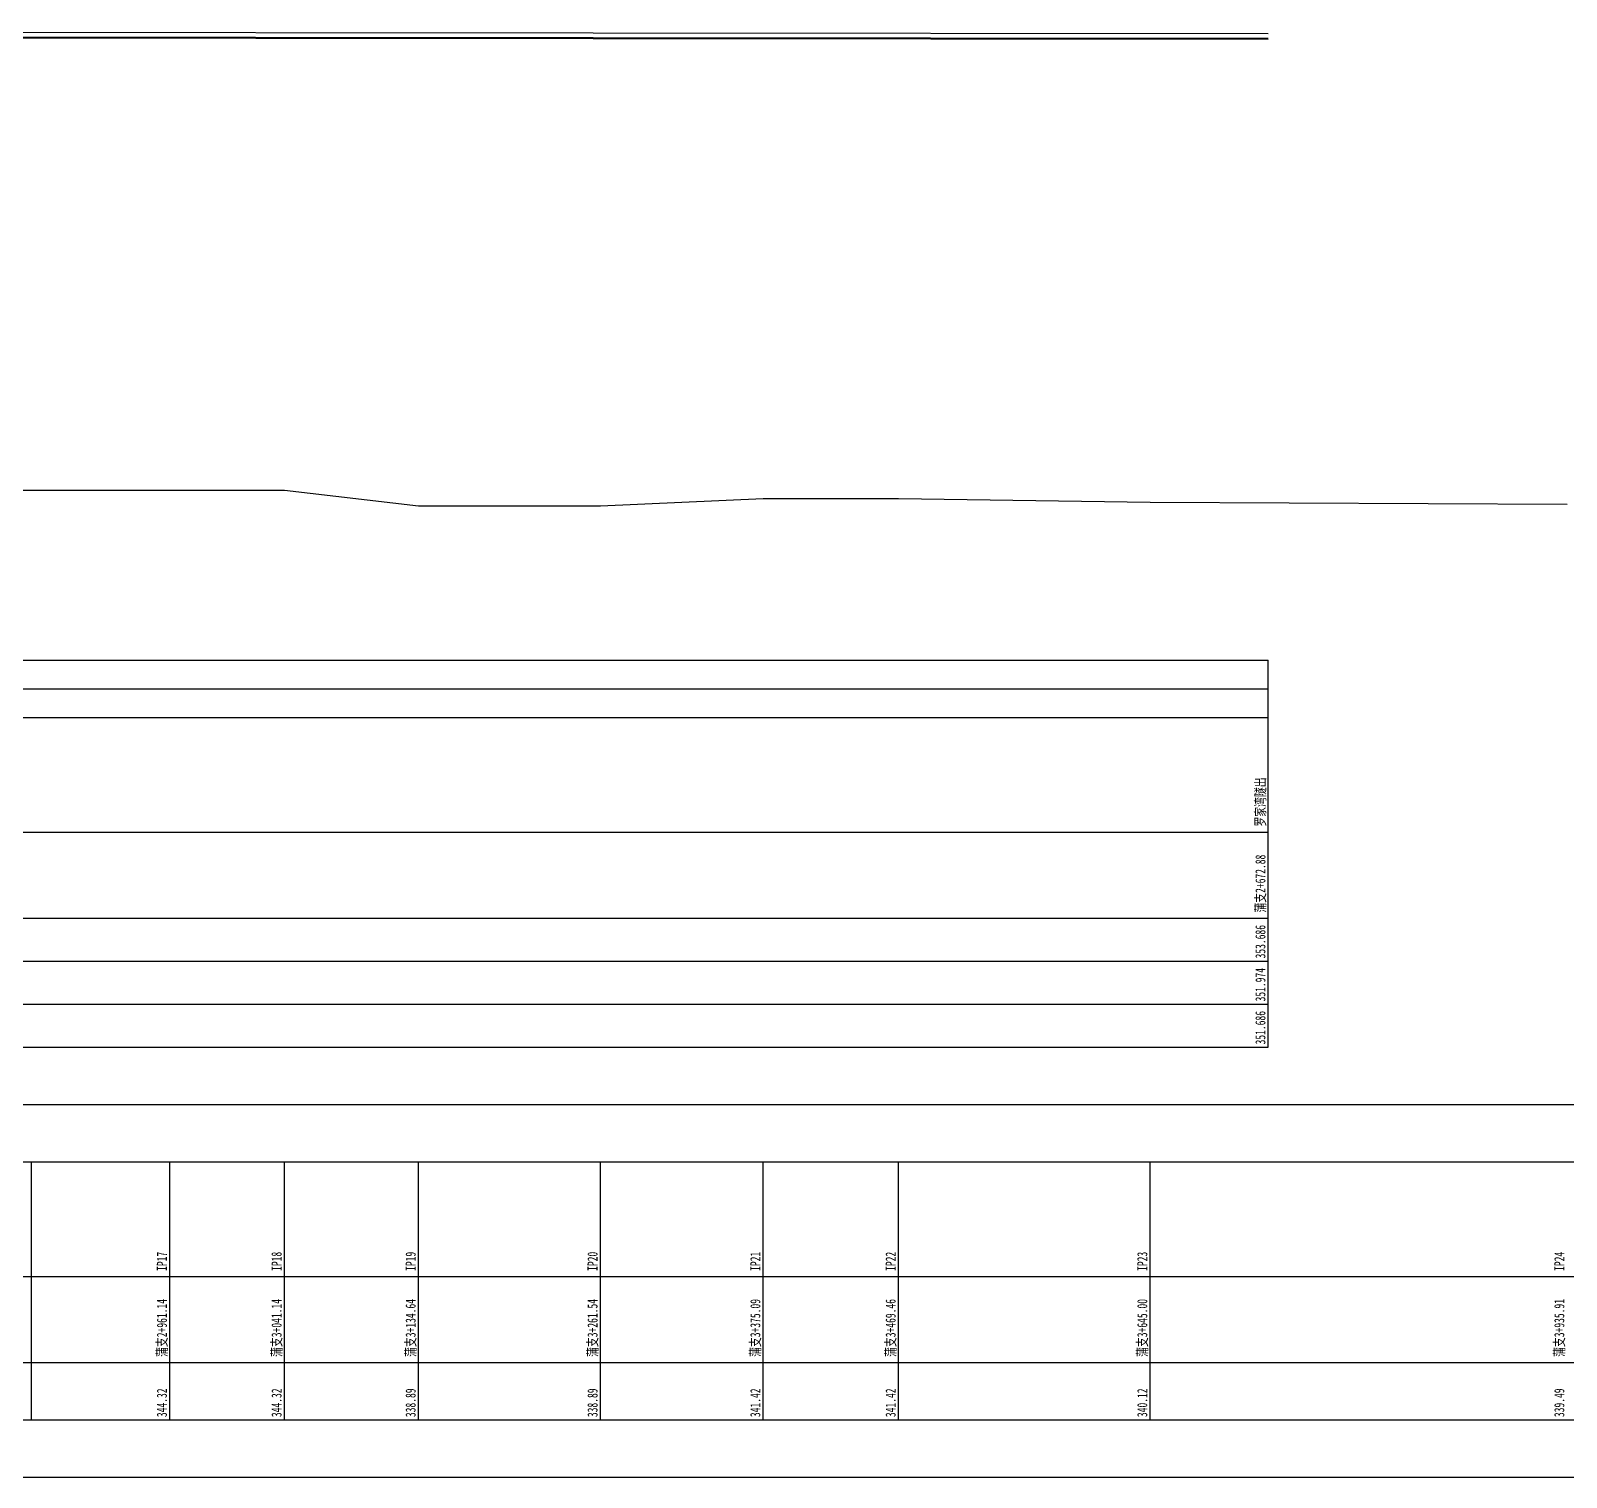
# Model space of a CAD drawing. Header units: millimetres. Extents: x -40 to 2133, y -483 to 355.
# Drawn here: x 510 to 1046, y -150 to 355 of the extents above; entities that cross this region are included whole.
import ezdxf

# ---------------------------------------------------------------- set-up
doc = ezdxf.new("R2010")
doc.units = ezdxf.units.MM
for name, color, linetype in [('纵断面_文字标注', 7, 'Continuous'), ('纵断面_渠底高程线', 3, 'Continuous'), ('纵断面_渠顶高程线', 1, 'Continuous'), ('纵断面_管中心线', 2, 'Continuous'), ('纵断面_表格线框', 7, 'Continuous'), ('纵断面_设计水位线', 5, 'Continuous')]:
    doc.layers.add(name, color=color, linetype=linetype)
doc.styles.get("Standard").update_dxf_attribs({"font": '', "width": 0.7})
doc.styles.get('Standard').set_extended_font_data('仿宋')

msp = doc.modelspace()

# ---------------------------------------------------------------- linework, layer by layer
at = {"layer": '纵断面_渠底高程线'}
msp.add_lwpolyline([(0, 352.63), (941.85, 351.69)], dxfattribs=at)
at = {"layer": '纵断面_渠顶高程线'}
msp.add_lwpolyline([(0, 354.63), (941.85, 353.69)], dxfattribs=at)
at = {"layer": '纵断面_管中心线'}
msp.add_lwpolyline([(414.59, 199.8), (447.91, 194.32), (486.73, 194.32), (510.55, 194.32), (558.72, 194.32), (598.73, 194.32), (645.48, 188.89), (708.92, 188.89), (765.7, 191.42), (812.88, 191.42), (900.65, 190.12), (1046.1, 189.49)], dxfattribs=at)
at = {"layer": '纵断面_表格线框'}
for p, q in [((0, 135), (941.85, 135)), ((941.85, 0), (941.85, 135)), ((0, 125), (941.85, 125)), ((0, 115), (941.85, 115)), ((0, 75), (941.85, 75)), ((0, 45), (941.85, 45)), ((0, 30), (941.85, 30)), ((0, 15), (941.85, 15)), ((0, 0), (941.85, 0)), ((414.59, -20), (2133.27, -20)), ((414.59, -40), (2133.27, -40)), ((510.54, -130), (510.54, -40)), ((558.72, -130), (558.72, -40)), ((598.72, -130), (598.72, -40)), ((645.47, -130), (645.47, -40)), ((708.92, -130), (708.92, -40)), ((765.69, -130), (765.69, -40)), ((812.88, -130), (812.88, -40)), ((900.65, -130), (900.65, -40)), ((414.59, -80), (2133.27, -80)), ((414.59, -110), (2133.27, -110)), ((414.59, -130), (2133.27, -130)), ((414.59, -150), (2133.27, -150))]:
    msp.add_line(p, q, dxfattribs=at)
at = {"layer": '纵断面_设计水位线'}
msp.add_lwpolyline([(0, 352.92), (941.85, 351.97)], dxfattribs=at)

# ---------------------------------------------------------------- texts
at = {"layer": '纵断面_文字标注', "width": 0.7}
for s, p in [('罗家湾隧出', (940.85, 77)), ('蒲支2+672.88', (940.85, 47)), ('353.686', (940.85, 31)), ('351.974', (940.85, 16)), ('351.686', (940.85, 1)), ('IP17', (557.72, -78)), ('IP18', (597.72, -78)), ('IP19', (644.47, -78)), ('IP20', (707.92, -78)), ('IP21', (764.69, -78)), ('IP22', (811.88, -78)), ('IP23', (899.65, -78)), ('IP24', (1045.1, -78)), ('蒲支2+961.14', (557.72, -108)), ('蒲支3+041.14', (597.72, -108)), ('蒲支3+134.64', (644.47, -108)), ('蒲支3+261.54', (707.92, -108)), ('蒲支3+375.09', (764.69, -108)), ('蒲支3+469.46', (811.88, -108)), ('蒲支3+645.00', (899.65, -108)), ('蒲支3+935.91', (1045.1, -108)), ('344.32', (557.72, -129)), ('344.32', (597.72, -129)), ('338.89', (644.47, -129)), ('338.89', (707.92, -129)), ('341.42', (764.69, -129)), ('341.42', (811.88, -129)), ('340.12', (899.65, -129)), ('339.49', (1045.1, -129))]:
    msp.add_text(s, height=3.5, rotation=90, dxfattribs=at).set_placement(p)

doc.saveas('drawing.dxf')
